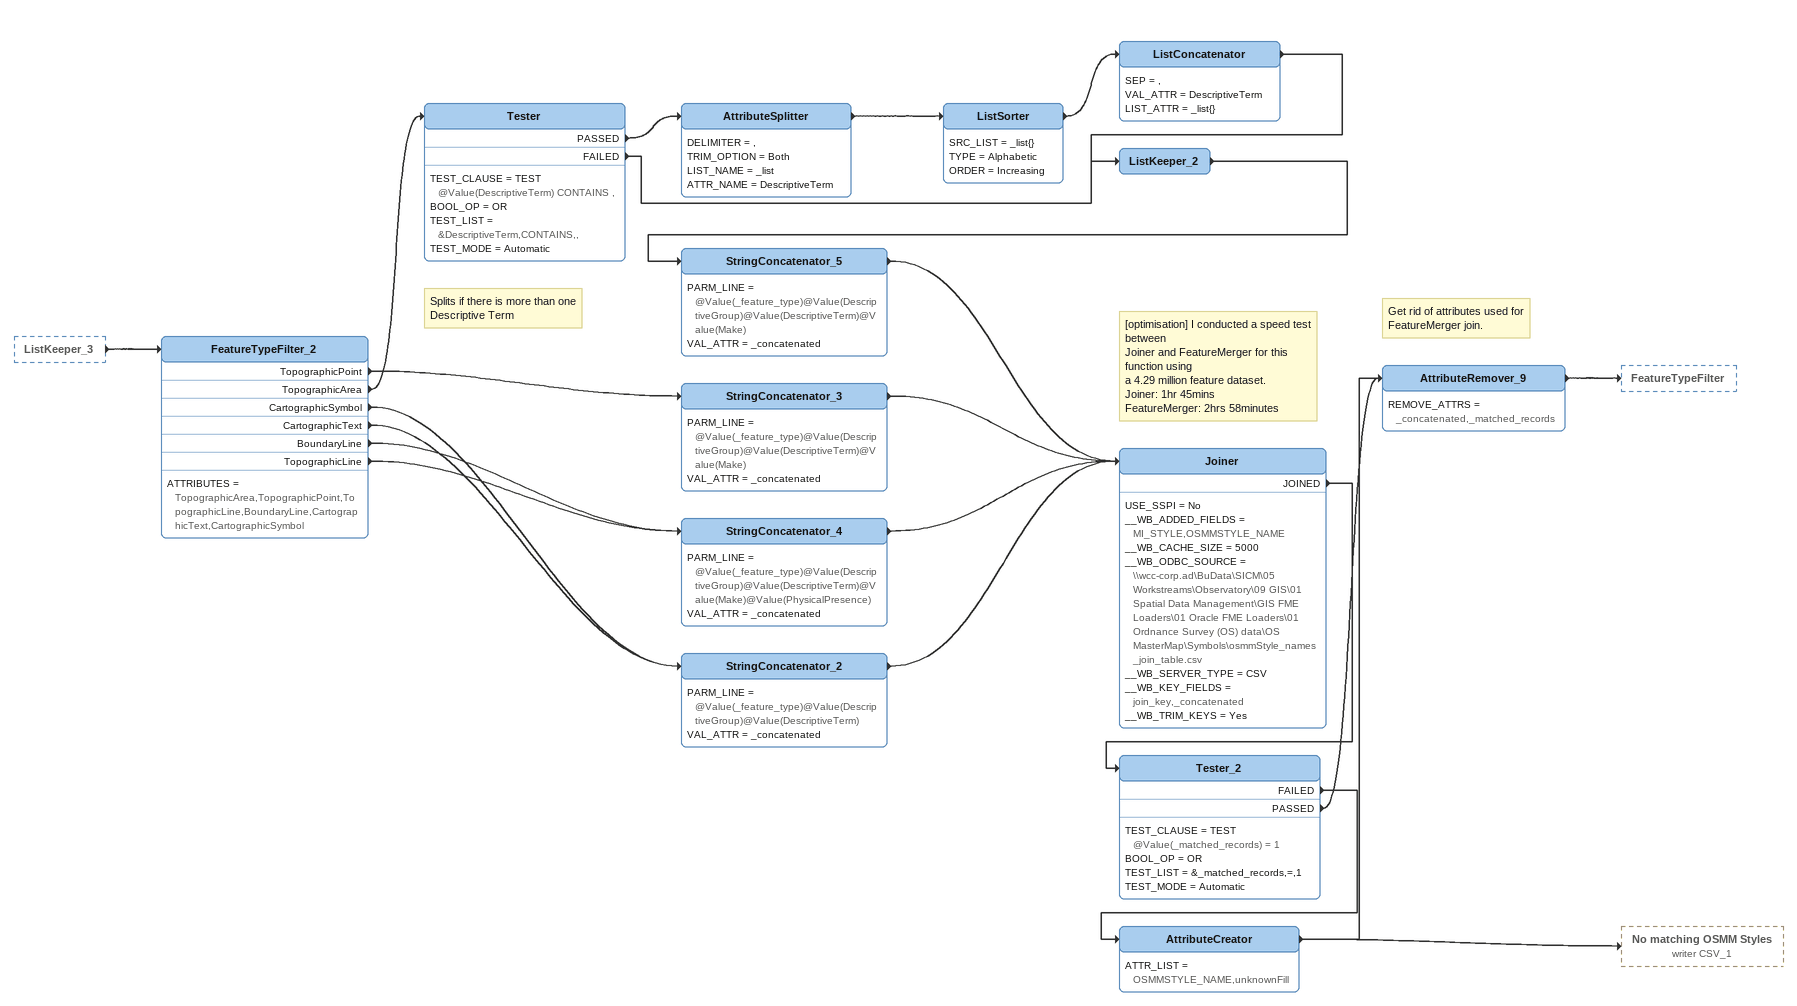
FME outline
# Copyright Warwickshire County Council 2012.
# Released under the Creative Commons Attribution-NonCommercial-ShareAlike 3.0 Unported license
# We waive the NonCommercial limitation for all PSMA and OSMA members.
ListKeeper_3 [outside]
    -> FeatureTypeFilter_2
FeatureTypeFilter_2
    ATTRIBUTES = TopographicArea,TopographicPoint,TopographicLine,BoundaryLine,CartographicText,CartographicSymbol
    TopographicPoint -> StringConcatenator_3
    TopographicArea -> Tester
    CartographicSymbol -> StringConcatenator_2
    CartographicText -> StringConcatenator_2
    BoundaryLine -> StringConcatenator_4
    TopographicLine -> StringConcatenator_4
Note: Splits if there is more than one Descriptive Term
Tester
    TEST_CLAUSE = TEST @Value(DescriptiveTerm) CONTAINS ,
    BOOL_OP = OR
    TEST_LIST = &DescriptiveTerm,CONTAINS,,
    TEST_MODE = Automatic
    PASSED -> AttributeSplitter
    FAILED -> ListKeeper_2
AttributeSplitter
    DELIMITER = ,
    TRIM_OPTION = Both
    LIST_NAME = _list
    ATTR_NAME = DescriptiveTerm
    -> ListSorter
ListSorter
    SRC_LIST = _list{}
    TYPE = Alphabetic
    ORDER = Increasing
    -> ListConcatenator
ListConcatenator
    SEP = ,
    VAL_ATTR = DescriptiveTerm
    LIST_ATTR = _list{}
    -> ListKeeper_2
ListKeeper_2
    -> StringConcatenator_5
StringConcatenator_5
    PARM_LINE = @Value(_feature_type)@Value(DescriptiveGroup)@Value(DescriptiveTerm)@Value(Make)
    VAL_ATTR = _concatenated
    -> Joiner
StringConcatenator_3
    PARM_LINE = @Value(_feature_type)@Value(DescriptiveGroup)@Value(DescriptiveTerm)@Value(Make)
    VAL_ATTR = _concatenated
    -> Joiner
StringConcatenator_4
    PARM_LINE = @Value(_feature_type)@Value(DescriptiveGroup)@Value(DescriptiveTerm)@Value(Make)@Value(PhysicalPresence)
    VAL_ATTR = _concatenated
    -> Joiner
StringConcatenator_2
    PARM_LINE = @Value(_feature_type)@Value(DescriptiveGroup)@Value(DescriptiveTerm)
    VAL_ATTR = _concatenated
    -> Joiner
Note: [optimisation] I conducted a speed test between / Joiner and FeatureMerger for this function using / a 4.29 million feature dataset. / Joiner: 1hr 45mins / FeatureMerger: 2hrs 58minutes
Joiner
    USE_SSPI = No
    __WB_ADDED_FIELDS = MI_STYLE,OSMMSTYLE_NAME
    __WB_CACHE_SIZE = 5000
    __WB_ODBC_SOURCE = \\wcc-corp.ad\BuData\SICM\05 Workstreams\Observatory\09 GIS\01 Spatial Data Management\GIS FME Loaders\01 Oracle FME Loaders\01 Ordnance Survey (OS) data\OS MasterMap\Symbols\osmmStyle_names_join_table.csv
    __WB_SERVER_TYPE = CSV
    __WB_KEY_FIELDS = join_key,_concatenated
    __WB_TRIM_KEYS = Yes
    JOINED -> Tester_2
Tester_2
    TEST_CLAUSE = TEST @Value(_matched_records) = 1
    BOOL_OP = OR
    TEST_LIST = &_matched_records,=,1
    TEST_MODE = Automatic
    FAILED -> AttributeCreator
    PASSED -> AttributeRemover_9
AttributeCreator
    ATTR_LIST = OSMMSTYLE_NAME,unknownFill
    -> No matching OSMM Styles (writer CSV_1)
    -> AttributeRemover_9
Note: Get rid of attributes used for / FeatureMerger join.
AttributeRemover_9
    REMOVE_ATTRS = _concatenated,_matched_records
    -> FeatureTypeFilter
